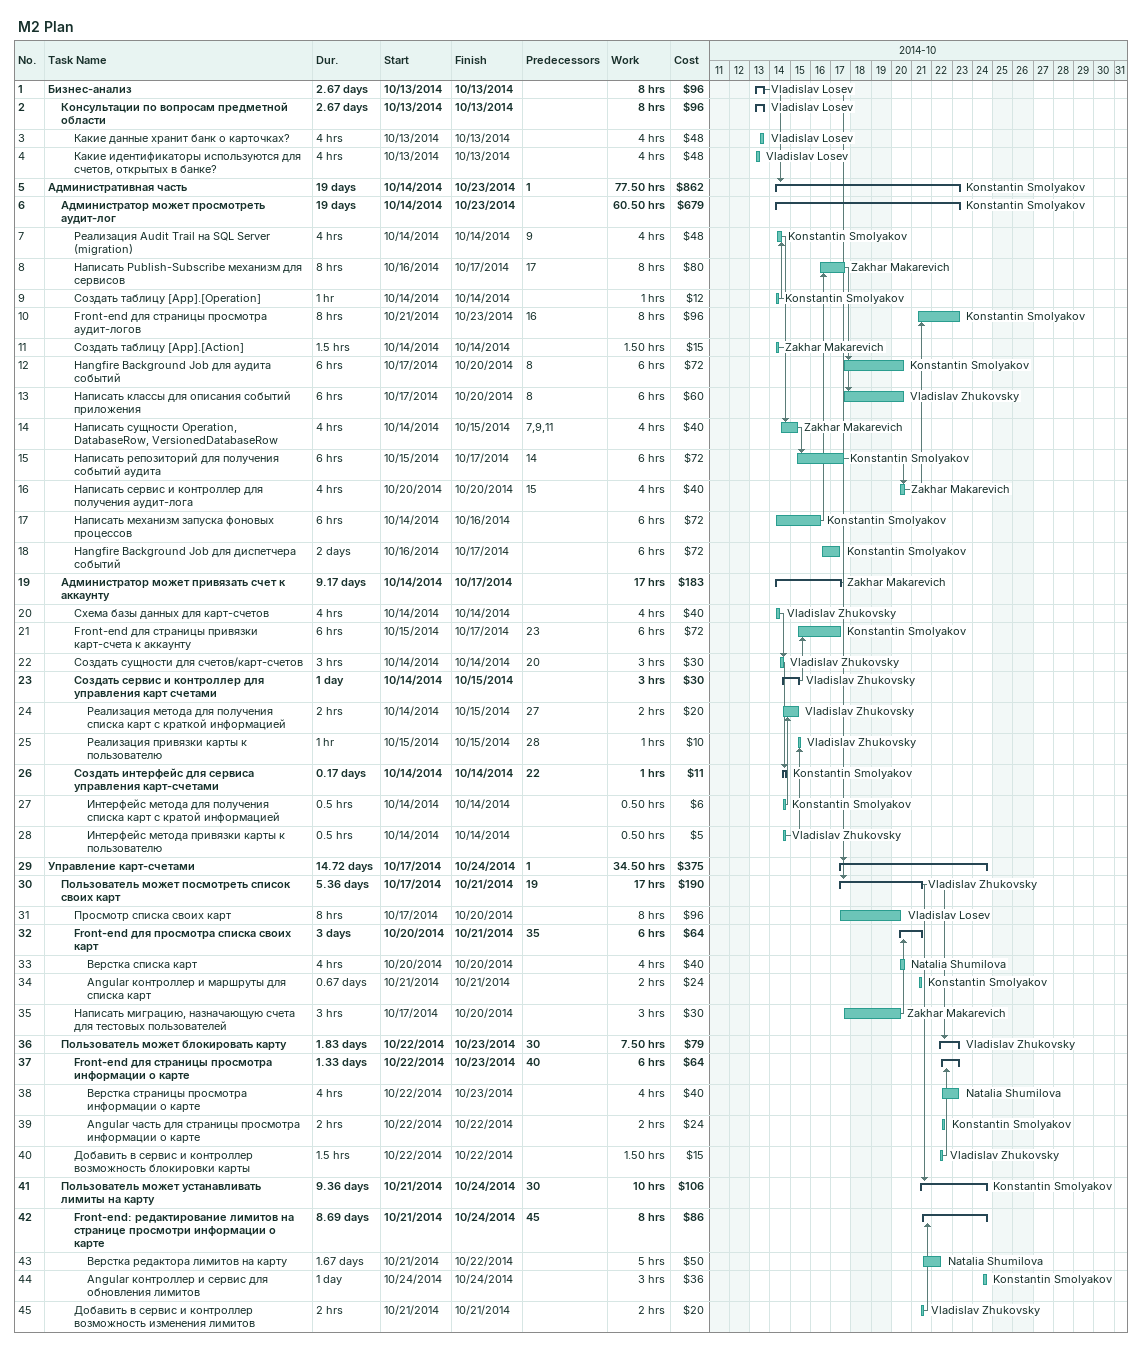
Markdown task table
M2 Plan

| ID | Level | Task | Duration | Start | Finish | Predecessors | Resources | Work (h) | Cost ($) |
|---|---|---|---|---|---|---|---|---|---|
| 1 | 1 | **Бизнес-анализ** | 2.67d | 2014-10-13 | 2014-10-13 |  | Vladislav Losev | 8 | 96 |
| 2 | 2 | **Консультации по вопросам предметной области** | 2.67d | 2014-10-13 | 2014-10-13 |  | Vladislav Losev | 8 | 96 |
| 3 | 3 | Какие данные хранит банк о карточках? | 4h | 2014-10-13 | 2014-10-13 |  | Vladislav Losev | 4 | 48 |
| 4 | 3 | Какие идентификаторы используются для счетов, открытых в банке? | 4h | 2014-10-13 | 2014-10-13 |  | Vladislav Losev | 4 | 48 |
| 5 | 1 | **Административная часть** | 19d | 2014-10-14 | 2014-10-23 | 1 | Konstantin Smolyakov | 77.50 | 862 |
| 6 | 2 | **Администратор может просмотреть аудит-лог** | 19d | 2014-10-14 | 2014-10-23 |  | Konstantin Smolyakov | 60.50 | 679 |
| 7 | 3 | Реализация Audit Trail на SQL Server (migration) | 4h | 2014-10-14 | 2014-10-14 | 9 | Konstantin Smolyakov | 4 | 48 |
| 8 | 3 | Написать Publish-Subscribe механизм для сервисов | 8h | 2014-10-16 | 2014-10-17 | 17 | Zakhar Makarevich | 8 | 80 |
| 9 | 3 | Создать таблицу [App].[Operation] | 1h | 2014-10-14 | 2014-10-14 |  | Konstantin Smolyakov | 1 | 12 |
| 10 | 3 | Front-end для страницы просмотра аудит-логов | 8h | 2014-10-21 | 2014-10-23 | 16 | Konstantin Smolyakov | 8 | 96 |
| 11 | 3 | Создать таблицу [App].[Action] | 1.5h | 2014-10-14 | 2014-10-14 |  | Zakhar Makarevich | 1.50 | 15 |
| 12 | 3 | Hangfire Background Job для аудита событий | 6h | 2014-10-17 | 2014-10-20 | 8 | Konstantin Smolyakov | 6 | 72 |
| 13 | 3 | Написать классы для описания событий приложения | 6h | 2014-10-17 | 2014-10-20 | 8 | Vladislav Zhukovsky | 6 | 60 |
| 14 | 3 | Написать сущности Operation, DatabaseRow, VersionedDatabaseRow | 4h | 2014-10-14 | 2014-10-15 | 7, 9, 11 | Zakhar Makarevich | 4 | 40 |
| 15 | 3 | Написать репозиторий для получения событий аудита | 6h | 2014-10-15 | 2014-10-17 | 14 | Konstantin Smolyakov | 6 | 72 |
| 16 | 3 | Написать сервис и контроллер для получения аудит-лога | 4h | 2014-10-20 | 2014-10-20 | 15 | Zakhar Makarevich | 4 | 40 |
| 17 | 3 | Написать механизм запуска фоновых процессов | 6h | 2014-10-14 | 2014-10-16 |  | Konstantin Smolyakov | 6 | 72 |
| 18 | 3 | Hangfire Background Job для диспетчера событий | 2d | 2014-10-16 | 2014-10-17 |  | Konstantin Smolyakov | 6 | 72 |
| 19 | 2 | **Администратор может привязать счет к аккаунту** | 9.17d | 2014-10-14 | 2014-10-17 |  | Zakhar Makarevich | 17 | 183 |
| 20 | 3 | Схема базы данных для карт-счетов | 4h | 2014-10-14 | 2014-10-14 |  | Vladislav Zhukovsky | 4 | 40 |
| 21 | 3 | Front-end для страницы привязки карт-счета к аккаунту | 6h | 2014-10-15 | 2014-10-17 | 23 | Konstantin Smolyakov | 6 | 72 |
| 22 | 3 | Создать сущности для счетов/карт-счетов | 3h | 2014-10-14 | 2014-10-14 | 20 | Vladislav Zhukovsky | 3 | 30 |
| 23 | 3 | **Создать сервис и контроллер для управления карт счетами** | 1d | 2014-10-14 | 2014-10-15 |  | Vladislav Zhukovsky | 3 | 30 |
| 24 | 4 | Реализация метода для получения списка карт с краткой информацией | 2h | 2014-10-14 | 2014-10-15 | 27 | Vladislav Zhukovsky | 2 | 20 |
| 25 | 4 | Реализация привязки карты к пользователю | 1h | 2014-10-15 | 2014-10-15 | 28 | Vladislav Zhukovsky | 1 | 10 |
| 26 | 3 | **Создать интерфейс для сервиса управления карт-счетами** | 0.17d | 2014-10-14 | 2014-10-14 | 22 | Konstantin Smolyakov | 1 | 11 |
| 27 | 4 | Интерфейс метода для получения списка карт с кратой информацией | 0.5h | 2014-10-14 | 2014-10-14 |  | Konstantin Smolyakov | 0.50 | 6 |
| 28 | 4 | Интерфейс метода привязки карты к пользователю | 0.5h | 2014-10-14 | 2014-10-14 |  | Vladislav Zhukovsky | 0.50 | 5 |
| 29 | 1 | **Управление карт-счетами** | 14.72d | 2014-10-17 | 2014-10-24 | 1 |  | 34.50 | 375 |
| 30 | 2 | **Пользователь может посмотреть список своих карт** | 5.36d | 2014-10-17 | 2014-10-21 | 19 | Vladislav Zhukovsky | 17 | 190 |
| 31 | 3 | Просмотр списка своих карт | 8h | 2014-10-17 | 2014-10-20 |  | Vladislav Losev | 8 | 96 |
| 32 | 3 | **Front-end для просмотра списка своих карт** | 3d | 2014-10-20 | 2014-10-21 | 35 |  | 6 | 64 |
| 33 | 4 | Верстка списка карт | 4h | 2014-10-20 | 2014-10-20 |  | Natalia Shumilova | 4 | 40 |
| 34 | 4 | Angular контроллер и маршруты для списка карт | 0.67d | 2014-10-21 | 2014-10-21 |  | Konstantin Smolyakov | 2 | 24 |
| 35 | 3 | Написать миграцию, назначающую счета для тестовых пользователей | 3h | 2014-10-17 | 2014-10-20 |  | Zakhar Makarevich | 3 | 30 |
| 36 | 2 | **Пользователь может блокировать карту** | 1.83d | 2014-10-22 | 2014-10-23 | 30 | Vladislav Zhukovsky | 7.50 | 79 |
| 37 | 3 | **Front-end для страницы просмотра информации о карте** | 1.33d | 2014-10-22 | 2014-10-23 | 40 |  | 6 | 64 |
| 38 | 4 | Верстка страницы просмотра информации о карте | 4h | 2014-10-22 | 2014-10-23 |  | Natalia Shumilova | 4 | 40 |
| 39 | 4 | Angular часть для страницы просмотра информации о карте | 2h | 2014-10-22 | 2014-10-22 |  | Konstantin Smolyakov | 2 | 24 |
| 40 | 3 | Добавить в сервис и контроллер возможность блокировки карты | 1.5h | 2014-10-22 | 2014-10-22 |  | Vladislav Zhukovsky | 1.50 | 15 |
| 41 | 2 | **Пользователь может устанавливать лимиты на карту** | 9.36d | 2014-10-21 | 2014-10-24 | 30 | Konstantin Smolyakov | 10 | 106 |
| 42 | 3 | **Front-end: редактирование лимитов на странице просмотри информации о карте** | 8.69d | 2014-10-21 | 2014-10-24 | 45 |  | 8 | 86 |
| 43 | 4 | Верстка редактора лимитов на карту | 1.67d | 2014-10-21 | 2014-10-22 |  | Natalia Shumilova | 5 | 50 |
| 44 | 4 | Angular контроллер и сервис для обновления лимитов | 1d | 2014-10-24 | 2014-10-24 |  | Konstantin Smolyakov | 3 | 36 |
| 45 | 3 | Добавить в сервис и контроллер возможность изменения лимитов | 2h | 2014-10-21 | 2014-10-21 |  | Vladislav Zhukovsky | 2 | 20 |
